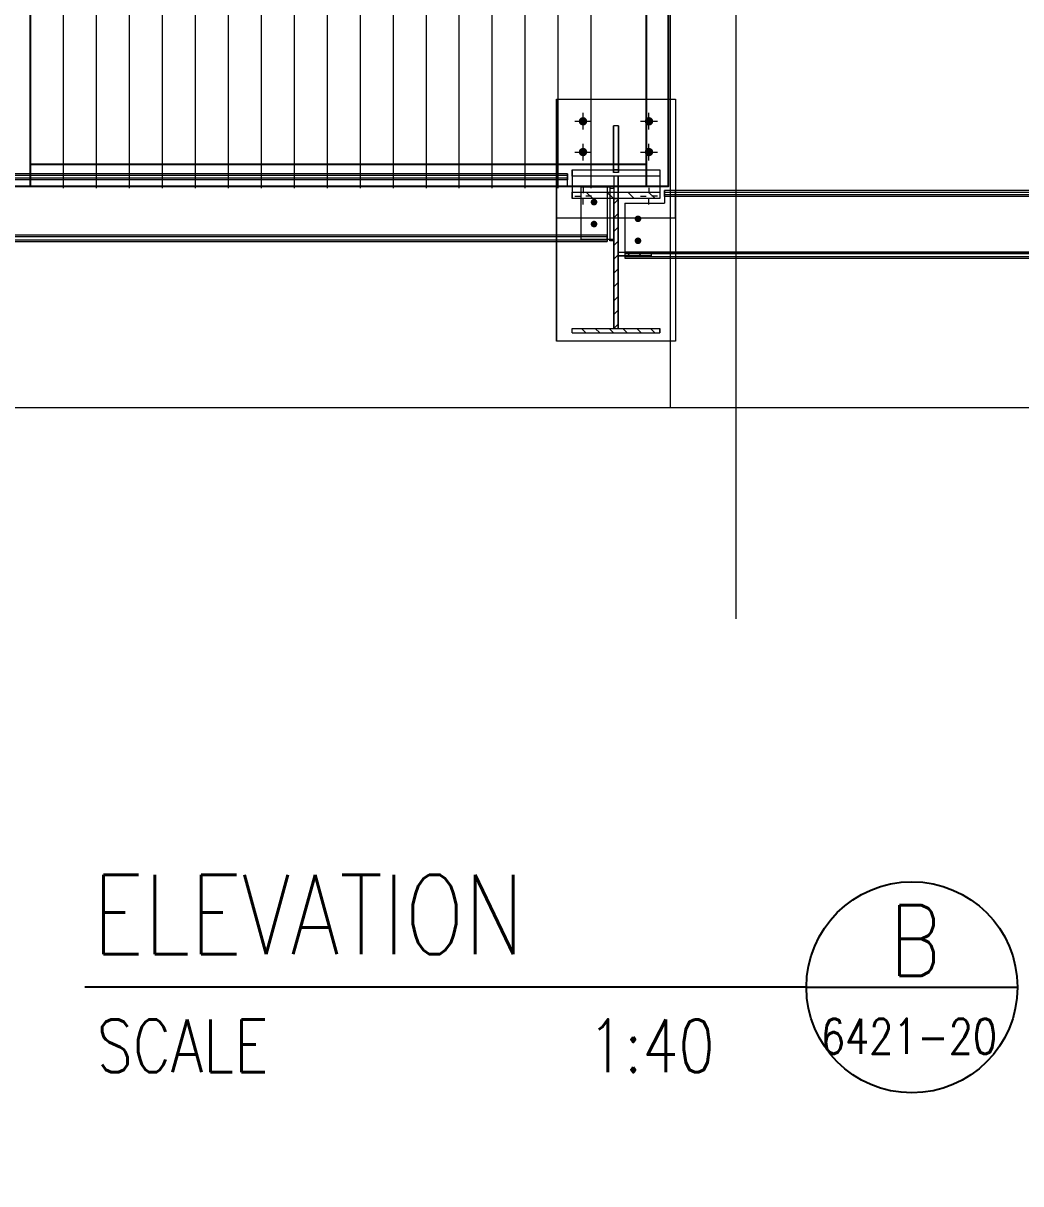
# Model space of a CAD drawing. Header units: millimetres. Extents: x 663313 to 1226001, y 1431724 to 1620898.
# Drawn here: x 663609.233 to 663611.501, y 1524718.337 to 1524720.974 of the extents above; entities that cross this region are included whole.
import ezdxf
from ezdxf.enums import TextEntityAlignment as Align

# ---------------------------------------------------------------- set-up
doc = ezdxf.new("R2010")
doc.units = ezdxf.units.MM
for name, pattern in [('Grid Line', [22.225, 12.7, -3.175, 3.175, -3.175]), ('XKITLINE00', [0]), ('XKITLINE02', [4, 2, -2])]:
    doc.linetypes.add(name, pattern=pattern)
doc.layers.add('000 - 0_HIDE_OBJ_FRAMING_DEF_SUB', color=1, linetype='Continuous', plot=False)
for name, color, linetype in [('000 - CONCRETE_EX_BUILDING_MAIN_COLOR_1', 1, 'Continuous'), ('DIM', 1, 'Continuous'), ('VPORT', 250, 'Continuous')]:
    doc.layers.add(name, color=color, linetype=linetype)
for name, color, linetype, lineweight in [('A-GENM', 29, 'Continuous', 9), ('Part', 2, 'Continuous', 0), ('S-GRID', 1, 'Continuous', 9)]:
    doc.layers.add(name, color=color, linetype=linetype, lineweight=lineweight)
doc.styles.add('RomanS', font='romans.shx', dxfattribs={"width": 0.8})

# ---------------------------------------------------------------- blocks, each defined once
blk = doc.blocks.new('cano')
at = {"layer": '000 - CONCRETE_EX_BUILDING_MAIN_COLOR_1'}
for points in [[(663610.4964, 1524720.7524), (663610.4966, 1524720.7534), (663610.4968, 1524720.7543), (663610.4971, 1524720.7551), (663610.4975, 1524720.756), (663610.498, 1524720.7568), (663610.4986, 1524720.7575), (663610.4992, 1524720.7582), (663610.4999, 1524720.7588), (663610.5006, 1524720.7594), (663610.5014, 1524720.7599), (663610.5023, 1524720.7603), (663610.5031, 1524720.7606), (663610.504, 1524720.7608), (663610.505, 1524720.761), (663610.5059, 1524720.761), (663610.5068, 1524720.761), (663610.5078, 1524720.7608), (663610.5087, 1524720.7606), (663610.5095, 1524720.7603), (663610.5104, 1524720.7599), (663610.5112, 1524720.7594), (663610.5119, 1524720.7588), (663610.5126, 1524720.7582), (663610.5132, 1524720.7575), (663610.5138, 1524720.7568), (663610.5143, 1524720.756), (663610.5147, 1524720.7551), (663610.515, 1524720.7543), (663610.5152, 1524720.7534), (663610.5154, 1524720.7524), (663610.5154, 1524720.7515), (663610.5154, 1524720.7506), (663610.5152, 1524720.7496), (663610.515, 1524720.7487), (663610.5147, 1524720.7479), (663610.5143, 1524720.747), (663610.5138, 1524720.7462), (663610.5132, 1524720.7455), (663610.5126, 1524720.7448), (663610.5119, 1524720.7442), (663610.5112, 1524720.7436), (663610.5104, 1524720.7431), (663610.5095, 1524720.7427), (663610.5087, 1524720.7424), (663610.5078, 1524720.7422), (663610.5068, 1524720.742), (663610.5059, 1524720.742), (663610.505, 1524720.742), (663610.504, 1524720.7422), (663610.5031, 1524720.7424), (663610.5023, 1524720.7427), (663610.5014, 1524720.7431), (663610.5006, 1524720.7436), (663610.4999, 1524720.7442), (663610.4992, 1524720.7448), (663610.4986, 1524720.7455), (663610.498, 1524720.7462), (663610.4975, 1524720.747), (663610.4971, 1524720.7479), (663610.4968, 1524720.7487), (663610.4966, 1524720.7496), (663610.4964, 1524720.7506), (663610.4964, 1524720.7515)], [(663610.6464, 1524720.7524), (663610.6466, 1524720.7534), (663610.6468, 1524720.7543), (663610.6471, 1524720.7551), (663610.6475, 1524720.756), (663610.648, 1524720.7568), (663610.6486, 1524720.7575), (663610.6492, 1524720.7582), (663610.6499, 1524720.7588), (663610.6506, 1524720.7594), (663610.6514, 1524720.7599), (663610.6523, 1524720.7603), (663610.6531, 1524720.7606), (663610.654, 1524720.7608), (663610.655, 1524720.761), (663610.6559, 1524720.761), (663610.6568, 1524720.761), (663610.6578, 1524720.7608), (663610.6587, 1524720.7606), (663610.6595, 1524720.7603), (663610.6604, 1524720.7599), (663610.6612, 1524720.7594), (663610.6619, 1524720.7588), (663610.6626, 1524720.7582), (663610.6632, 1524720.7575), (663610.6638, 1524720.7568), (663610.6643, 1524720.756), (663610.6647, 1524720.7551), (663610.665, 1524720.7543), (663610.6652, 1524720.7534), (663610.6654, 1524720.7524), (663610.6654, 1524720.7515), (663610.6654, 1524720.7506), (663610.6652, 1524720.7496), (663610.665, 1524720.7487), (663610.6647, 1524720.7479), (663610.6643, 1524720.747), (663610.6638, 1524720.7462), (663610.6632, 1524720.7455), (663610.6626, 1524720.7448), (663610.6619, 1524720.7442), (663610.6612, 1524720.7436), (663610.6604, 1524720.7431), (663610.6595, 1524720.7427), (663610.6587, 1524720.7424), (663610.6578, 1524720.7422), (663610.6568, 1524720.742), (663610.6559, 1524720.742), (663610.655, 1524720.742), (663610.654, 1524720.7422), (663610.6531, 1524720.7424), (663610.6523, 1524720.7427), (663610.6514, 1524720.7431), (663610.6506, 1524720.7436), (663610.6499, 1524720.7442), (663610.6492, 1524720.7448), (663610.6486, 1524720.7455), (663610.648, 1524720.7462), (663610.6475, 1524720.747), (663610.6471, 1524720.7479), (663610.6468, 1524720.7487), (663610.6466, 1524720.7496), (663610.6464, 1524720.7506), (663610.6464, 1524720.7515)], [(663610.4964, 1524720.6824), (663610.4966, 1524720.6834), (663610.4968, 1524720.6843), (663610.4971, 1524720.6851), (663610.4975, 1524720.686), (663610.498, 1524720.6868), (663610.4986, 1524720.6875), (663610.4992, 1524720.6882), (663610.4999, 1524720.6888), (663610.5006, 1524720.6894), (663610.5014, 1524720.6899), (663610.5023, 1524720.6903), (663610.5031, 1524720.6906), (663610.504, 1524720.6908), (663610.505, 1524720.691), (663610.5059, 1524720.691), (663610.5068, 1524720.691), (663610.5078, 1524720.6908), (663610.5087, 1524720.6906), (663610.5095, 1524720.6903), (663610.5104, 1524720.6899), (663610.5112, 1524720.6894), (663610.5119, 1524720.6888), (663610.5126, 1524720.6882), (663610.5132, 1524720.6875), (663610.5138, 1524720.6868), (663610.5143, 1524720.686), (663610.5147, 1524720.6851), (663610.515, 1524720.6843), (663610.5152, 1524720.6834), (663610.5154, 1524720.6824), (663610.5154, 1524720.6815), (663610.5154, 1524720.6806), (663610.5152, 1524720.6796), (663610.515, 1524720.6787), (663610.5147, 1524720.6779), (663610.5143, 1524720.677), (663610.5138, 1524720.6762), (663610.5132, 1524720.6755), (663610.5126, 1524720.6748), (663610.5119, 1524720.6742), (663610.5112, 1524720.6736), (663610.5104, 1524720.6731), (663610.5095, 1524720.6727), (663610.5087, 1524720.6724), (663610.5078, 1524720.6722), (663610.5068, 1524720.672), (663610.5059, 1524720.672), (663610.505, 1524720.672), (663610.504, 1524720.6722), (663610.5031, 1524720.6724), (663610.5023, 1524720.6727), (663610.5014, 1524720.6731), (663610.5006, 1524720.6736), (663610.4999, 1524720.6742), (663610.4992, 1524720.6748), (663610.4986, 1524720.6755), (663610.498, 1524720.6762), (663610.4975, 1524720.677), (663610.4971, 1524720.6779), (663610.4968, 1524720.6787), (663610.4966, 1524720.6796), (663610.4964, 1524720.6806), (663610.4964, 1524720.6815)], [(663610.6464, 1524720.6824), (663610.6466, 1524720.6834), (663610.6468, 1524720.6843), (663610.6471, 1524720.6851), (663610.6475, 1524720.686), (663610.648, 1524720.6868), (663610.6486, 1524720.6875), (663610.6492, 1524720.6882), (663610.6499, 1524720.6888), (663610.6506, 1524720.6894), (663610.6514, 1524720.6899), (663610.6523, 1524720.6903), (663610.6531, 1524720.6906), (663610.654, 1524720.6908), (663610.655, 1524720.691), (663610.6559, 1524720.691), (663610.6568, 1524720.691), (663610.6578, 1524720.6908), (663610.6587, 1524720.6906), (663610.6595, 1524720.6903), (663610.6604, 1524720.6899), (663610.6612, 1524720.6894), (663610.6619, 1524720.6888), (663610.6626, 1524720.6882), (663610.6632, 1524720.6875), (663610.6638, 1524720.6868), (663610.6643, 1524720.686), (663610.6647, 1524720.6851), (663610.665, 1524720.6843), (663610.6652, 1524720.6834), (663610.6654, 1524720.6824), (663610.6654, 1524720.6815), (663610.6654, 1524720.6806), (663610.6652, 1524720.6796), (663610.665, 1524720.6787), (663610.6647, 1524720.6779), (663610.6643, 1524720.677), (663610.6638, 1524720.6762), (663610.6632, 1524720.6755), (663610.6626, 1524720.6748), (663610.6619, 1524720.6742), (663610.6612, 1524720.6736), (663610.6604, 1524720.6731), (663610.6595, 1524720.6727), (663610.6587, 1524720.6724), (663610.6578, 1524720.6722), (663610.6568, 1524720.672), (663610.6559, 1524720.672), (663610.655, 1524720.672), (663610.654, 1524720.6722), (663610.6531, 1524720.6724), (663610.6523, 1524720.6727), (663610.6514, 1524720.6731), (663610.6506, 1524720.6736), (663610.6499, 1524720.6742), (663610.6492, 1524720.6748), (663610.6486, 1524720.6755), (663610.648, 1524720.6762), (663610.6475, 1524720.677), (663610.6471, 1524720.6779), (663610.6468, 1524720.6787), (663610.6466, 1524720.6796), (663610.6464, 1524720.6806), (663610.6464, 1524720.6815)], [(663610.5316, 1524720.5752), (663610.5324, 1524720.5751), (663610.5331, 1524720.5749), (663610.5338, 1524720.5747), (663610.5344, 1524720.5744), (663610.5351, 1524720.574), (663610.5357, 1524720.5736), (663610.5362, 1524720.5731), (663610.5367, 1524720.5725), (663610.5371, 1524720.5719), (663610.5375, 1524720.5713), (663610.5378, 1524720.5706), (663610.5381, 1524720.5699), (663610.5383, 1524720.5692), (663610.5384, 1524720.5685), (663610.5384, 1524720.5678), (663610.5384, 1524720.567), (663610.5383, 1524720.5663), (663610.5381, 1524720.5656), (663610.5378, 1524720.5649), (663610.5375, 1524720.5642), (663610.5371, 1524720.5636), (663610.5367, 1524720.563), (663610.5362, 1524720.5625), (663610.5357, 1524720.562), (663610.5351, 1524720.5615), (663610.5344, 1524720.5612), (663610.5338, 1524720.5608), (663610.5331, 1524720.5606), (663610.5324, 1524720.5604), (663610.5316, 1524720.5603), (663610.5309, 1524720.5603), (663610.5302, 1524720.5603), (663610.5294, 1524720.5604), (663610.5287, 1524720.5606), (663610.528, 1524720.5608), (663610.5274, 1524720.5612), (663610.5267, 1524720.5615), (663610.5261, 1524720.562), (663610.5256, 1524720.5625), (663610.5251, 1524720.563), (663610.5247, 1524720.5636), (663610.5243, 1524720.5642), (663610.524, 1524720.5649), (663610.5237, 1524720.5656), (663610.5235, 1524720.5663), (663610.5234, 1524720.567), (663610.5234, 1524720.5678), (663610.5234, 1524720.5685), (663610.5235, 1524720.5692), (663610.5237, 1524720.5699), (663610.524, 1524720.5706), (663610.5243, 1524720.5713), (663610.5247, 1524720.5719), (663610.5251, 1524720.5725), (663610.5256, 1524720.5731), (663610.5261, 1524720.5736), (663610.5267, 1524720.574), (663610.5274, 1524720.5744), (663610.528, 1524720.5747), (663610.5287, 1524720.5749), (663610.5294, 1524720.5751), (663610.5302, 1524720.5752), (663610.5309, 1524720.5753)], [(663610.6316, 1524720.5373), (663610.6324, 1524720.5372), (663610.6331, 1524720.537), (663610.6338, 1524720.5367), (663610.6344, 1524720.5364), (663610.6351, 1524720.536), (663610.6357, 1524720.5356), (663610.6362, 1524720.5351), (663610.6367, 1524720.5346), (663610.6371, 1524720.534), (663610.6375, 1524720.5334), (663610.6378, 1524720.5327), (663610.6381, 1524720.532), (663610.6383, 1524720.5313), (663610.6384, 1524720.5306), (663610.6384, 1524720.5298), (663610.6384, 1524720.5291), (663610.6383, 1524720.5284), (663610.6381, 1524720.5276), (663610.6378, 1524720.527), (663610.6375, 1524720.5263), (663610.6371, 1524720.5257), (663610.6367, 1524720.5251), (663610.6362, 1524720.5245), (663610.6357, 1524720.524), (663610.6351, 1524720.5236), (663610.6344, 1524720.5232), (663610.6338, 1524720.5229), (663610.6331, 1524720.5227), (663610.6324, 1524720.5225), (663610.6316, 1524720.5224), (663610.6309, 1524720.5223), (663610.6302, 1524720.5224), (663610.6294, 1524720.5225), (663610.6287, 1524720.5227), (663610.628, 1524720.5229), (663610.6274, 1524720.5232), (663610.6267, 1524720.5236), (663610.6261, 1524720.524), (663610.6256, 1524720.5245), (663610.6251, 1524720.5251), (663610.6247, 1524720.5257), (663610.6243, 1524720.5263), (663610.624, 1524720.527), (663610.6237, 1524720.5276), (663610.6235, 1524720.5284), (663610.6234, 1524720.5291), (663610.6234, 1524720.5298), (663610.6234, 1524720.5306), (663610.6235, 1524720.5313), (663610.6237, 1524720.532), (663610.624, 1524720.5327), (663610.6243, 1524720.5334), (663610.6247, 1524720.534), (663610.6251, 1524720.5346), (663610.6256, 1524720.5351), (663610.6261, 1524720.5356), (663610.6267, 1524720.536), (663610.6274, 1524720.5364), (663610.628, 1524720.5367), (663610.6287, 1524720.537), (663610.6294, 1524720.5372), (663610.6302, 1524720.5373), (663610.6309, 1524720.5373)], [(663610.5316, 1524720.5253), (663610.5324, 1524720.5252), (663610.5331, 1524720.525), (663610.5338, 1524720.5247), (663610.5344, 1524720.5244), (663610.5351, 1524720.5241), (663610.5357, 1524720.5236), (663610.5362, 1524720.5231), (663610.5367, 1524720.5226), (663610.5371, 1524720.522), (663610.5375, 1524720.5214), (663610.5378, 1524720.5207), (663610.5381, 1524720.52), (663610.5383, 1524720.5193), (663610.5384, 1524720.5186), (663610.5384, 1524720.5178), (663610.5384, 1524720.5171), (663610.5383, 1524720.5164), (663610.5381, 1524720.5157), (663610.5378, 1524720.515), (663610.5375, 1524720.5143), (663610.5371, 1524720.5137), (663610.5367, 1524720.5131), (663610.5362, 1524720.5125), (663610.5357, 1524720.512), (663610.5351, 1524720.5116), (663610.5344, 1524720.5112), (663610.5338, 1524720.5109), (663610.5331, 1524720.5107), (663610.5324, 1524720.5105), (663610.5316, 1524720.5104), (663610.5309, 1524720.5103), (663610.5302, 1524720.5104), (663610.5294, 1524720.5105), (663610.5287, 1524720.5107), (663610.528, 1524720.5109), (663610.5274, 1524720.5112), (663610.5267, 1524720.5116), (663610.5261, 1524720.512), (663610.5256, 1524720.5125), (663610.5251, 1524720.5131), (663610.5247, 1524720.5137), (663610.5243, 1524720.5143), (663610.524, 1524720.515), (663610.5237, 1524720.5157), (663610.5235, 1524720.5164), (663610.5234, 1524720.5171), (663610.5234, 1524720.5178), (663610.5234, 1524720.5186), (663610.5235, 1524720.5193), (663610.5237, 1524720.52), (663610.524, 1524720.5207), (663610.5243, 1524720.5214), (663610.5247, 1524720.522), (663610.5251, 1524720.5226), (663610.5256, 1524720.5231), (663610.5261, 1524720.5236), (663610.5267, 1524720.5241), (663610.5274, 1524720.5244), (663610.528, 1524720.5247), (663610.5287, 1524720.525), (663610.5294, 1524720.5252), (663610.5302, 1524720.5253), (663610.5309, 1524720.5253)], [(663610.6316, 1524720.4873), (663610.6324, 1524720.4872), (663610.6331, 1524720.4871), (663610.6338, 1524720.4868), (663610.6344, 1524720.4865), (663610.6351, 1524720.4861), (663610.6357, 1524720.4857), (663610.6362, 1524720.4852), (663610.6367, 1524720.4846), (663610.6371, 1524720.4841), (663610.6375, 1524720.4834), (663610.6378, 1524720.4828), (663610.6381, 1524720.4821), (663610.6383, 1524720.4814), (663610.6384, 1524720.4806), (663610.6384, 1524720.4799), (663610.6384, 1524720.4792), (663610.6383, 1524720.4784), (663610.6381, 1524720.4777), (663610.6378, 1524720.477), (663610.6375, 1524720.4764), (663610.6371, 1524720.4757), (663610.6367, 1524720.4751), (663610.6362, 1524720.4746), (663610.6357, 1524720.4741), (663610.6351, 1524720.4737), (663610.6344, 1524720.4733), (663610.6338, 1524720.473), (663610.6331, 1524720.4727), (663610.6324, 1524720.4725), (663610.6316, 1524720.4724), (663610.6309, 1524720.4724), (663610.6302, 1524720.4724), (663610.6294, 1524720.4725), (663610.6287, 1524720.4727), (663610.628, 1524720.473), (663610.6274, 1524720.4733), (663610.6267, 1524720.4737), (663610.6261, 1524720.4741), (663610.6256, 1524720.4746), (663610.6251, 1524720.4751), (663610.6247, 1524720.4757), (663610.6243, 1524720.4764), (663610.624, 1524720.477), (663610.6237, 1524720.4777), (663610.6235, 1524720.4784), (663610.6234, 1524720.4792), (663610.6234, 1524720.4799), (663610.6234, 1524720.4806), (663610.6235, 1524720.4814), (663610.6237, 1524720.4821), (663610.624, 1524720.4828), (663610.6243, 1524720.4834), (663610.6247, 1524720.4841), (663610.6251, 1524720.4846), (663610.6256, 1524720.4852), (663610.6261, 1524720.4857), (663610.6267, 1524720.4861), (663610.6274, 1524720.4865), (663610.628, 1524720.4868), (663610.6287, 1524720.4871), (663610.6294, 1524720.4872), (663610.6302, 1524720.4873), (663610.6309, 1524720.4874)]]:
    blk.add_hatch(color=256, dxfattribs=at).paths.add_polyline_path(points, flags=17)
at = {"layer": '000 - CONCRETE_EX_BUILDING_MAIN_COLOR_1', "linetype": 'XKITLINE00', "lineweight": 0}
for p, q in [((663610.4459, 1524720.8015), (663610.4459, 1524720.8015)), ((663610.4459, 1524720.8015), (663610.7159, 1524720.8015)), ((663610.4459, 1524720.8015), (663610.4459, 1524720.6321)), ((663610.7159, 1524720.8015), (663610.7159, 1524720.5941)), ((663610.5059, 1524720.7325), (663610.5059, 1524720.7705)), ((663610.6559, 1524720.7325), (663610.6559, 1524720.7705)), ((663610.4869, 1524720.7515), (663610.5249, 1524720.7515)), ((663610.5749, 1524720.6351), (663610.5749, 1524720.7415)), ((663610.5869, 1524720.7415), (663610.5749, 1524720.7415)), ((663610.5869, 1524720.7415), (663610.5869, 1524720.6351)), ((663610.5869, 1524720.7415), (663610.5869, 1524720.7415)), ((663610.6369, 1524720.7515), (663610.6749, 1524720.7515)), ((663610.5059, 1524720.6625), (663610.5059, 1524720.7005)), ((663610.6559, 1524720.6625), (663610.6559, 1524720.7005)), ((663610.4869, 1524720.6815), (663610.5249, 1524720.6815)), ((663610.6369, 1524720.6815), (663610.6749, 1524720.6815)), ((663610.4809, 1524720.6415), (663610.5749, 1524720.6415)), ((663610.4809, 1524720.6415), (663610.4809, 1524720.5906)), ((663610.5869, 1524720.6351), (663610.5749, 1524720.6351)), ((663610.5869, 1524720.6415), (663610.6809, 1524720.6415)), ((663610.6809, 1524720.6415), (663610.6809, 1524720.5906)), ((663610.4709, 1524720.6321), (663609.1909, 1524720.6321)), ((663610.4709, 1524720.6282), (663609.1909, 1524720.6282)), ((663610.4709, 1524720.6282), (663610.4709, 1524720.6321)), ((663610.4709, 1524720.6032), (663610.4709, 1524720.6282)), ((663610.4709, 1524720.6035), (663610.4809, 1524720.6035)), ((663610.4709, 1524720.6032), (663610.4809, 1524720.6032)), ((663610.4809, 1524720.5756), (663610.4809, 1524720.5906)), ((663610.4809, 1524720.5906), (663610.6809, 1524720.5906)), ((663610.4869, 1524720.5815), (663610.4996, 1524720.5815)), ((663610.5059, 1524720.6005), (663610.5059, 1524720.5878)), ((663610.5249, 1524720.5815), (663610.5122, 1524720.5815)), ((663610.5281, 1524720.5756), (663610.5131, 1524720.5906)), ((663610.5753, 1524720.5756), (663610.5603, 1524720.5906)), ((663610.6225, 1524720.5756), (663610.6075, 1524720.5906)), ((663610.6369, 1524720.5815), (663610.6496, 1524720.5815)), ((663610.6697, 1524720.5756), (663610.6547, 1524720.5906)), ((663610.6559, 1524720.6005), (663610.6559, 1524720.5878)), ((663610.6749, 1524720.5815), (663610.6622, 1524720.5815)), ((663610.6809, 1524720.5906), (663610.6809, 1524720.5756)), ((663611.9709, 1524720.5941), (663610.6909, 1524720.5941)), ((663610.6909, 1524720.5941), (663610.6909, 1524720.5906)), ((663610.6909, 1524720.5906), (663610.6909, 1524720.5656)), ((663610.6909, 1524720.5906), (663611.9709, 1524720.5906)), ((663610.6809, 1524720.5756), (663610.4809, 1524720.5756)), ((663610.5009, 1524720.5756), (663610.5009, 1524720.4829)), ((663610.5059, 1524720.5625), (663610.5059, 1524720.5752)), ((663610.5309, 1524720.5674), (663610.5309, 1524720.5698)), ((663610.5669, 1524720.5756), (663610.5669, 1524720.4794)), ((663610.5759, 1524720.2807), (663610.5759, 1524720.5756)), ((663610.5759, 1524720.5756), (663610.5859, 1524720.5756)), ((663610.5759, 1524720.5636), (663610.5859, 1524720.5736)), ((663610.5859, 1524720.5756), (663610.5859, 1524720.2807)), ((663610.6009, 1524720.5656), (663610.6009, 1524720.4537)), ((663610.6009, 1524720.5656), (663610.6909, 1524720.5656)), ((663610.6009, 1524720.5656), (663610.6909, 1524720.5656)), ((663610.6559, 1524720.5625), (663610.6559, 1524720.5752)), ((663610.5759, 1524720.5321), (663610.5859, 1524720.5421)), ((663610.6309, 1524720.5294), (663610.6309, 1524720.5319)), ((663610.5309, 1524720.5174), (663610.5309, 1524720.5199)), ((663610.5759, 1524720.5007), (663610.5859, 1524720.5107)), ((663609.1009, 1524720.4784), (663610.5609, 1524720.4784)), ((663610.4459, 1524720.4784), (663610.4459, 1524720.2515)), ((663610.5669, 1524720.4829), (663610.5009, 1524720.4829)), ((663610.5609, 1524720.4829), (663610.5609, 1524720.4784)), ((663610.5759, 1524720.4794), (663610.5669, 1524720.4794)), ((663610.5759, 1524720.4693), (663610.5859, 1524720.4793)), ((663610.6309, 1524720.4795), (663610.6309, 1524720.482)), ((663610.5859, 1524720.4454), (663610.5859, 1524720.4538)), ((663610.5859, 1524720.4538), (663610.6609, 1524720.4538)), ((663612.0609, 1524720.4539), (663610.6009, 1524720.4537)), ((663610.6122, 1524720.4454), (663610.6039, 1524720.4538)), ((663610.6385, 1524720.4454), (663610.6302, 1524720.4538)), ((663610.6609, 1524720.4494), (663610.6565, 1524720.4538)), ((663610.6609, 1524720.4538), (663610.6609, 1524720.4454)), ((663610.5759, 1524720.4378), (663610.5859, 1524720.4478)), ((663610.6609, 1524720.4454), (663610.5859, 1524720.4454)), ((663610.6009, 1524720.4454), (663610.6009, 1524720.4404)), ((663610.6009, 1524720.4404), (663612.0609, 1524720.4404)), ((663610.7159, 1524720.4404), (663610.7159, 1524720.2515)), ((663610.5759, 1524720.4064), (663610.5859, 1524720.4164)), ((663610.5759, 1524720.375), (663610.5859, 1524720.385)), ((663610.5759, 1524720.3435), (663610.5859, 1524720.3535)), ((663610.5759, 1524720.3121), (663610.5859, 1524720.3221)), ((663610.4809, 1524720.2707), (663610.4809, 1524720.2807)), ((663610.4809, 1524720.2807), (663610.4809, 1524720.2807)), ((663610.4809, 1524720.2807), (663610.6809, 1524720.2807)), ((663610.4809, 1524720.2707), (663610.4809, 1524720.2707)), ((663610.4809, 1524720.2707), (663610.6809, 1524720.2707)), ((663610.5123, 1524720.2707), (663610.5023, 1524720.2807)), ((663610.5438, 1524720.2707), (663610.5338, 1524720.2807)), ((663610.5752, 1524720.2707), (663610.5652, 1524720.2807)), ((663610.5759, 1524720.2807), (663610.5859, 1524720.2907)), ((663610.5759, 1524720.2807), (663610.5859, 1524720.2807)), ((663610.5859, 1524720.2807), (663610.5859, 1524720.2807)), ((663610.6066, 1524720.2707), (663610.5966, 1524720.2807)), ((663610.6381, 1524720.2707), (663610.6281, 1524720.2807)), ((663610.6695, 1524720.2707), (663610.6595, 1524720.2807)), ((663610.6809, 1524720.2807), (663610.6809, 1524720.2807)), ((663610.6809, 1524720.2807), (663610.6809, 1524720.2707)), ((663610.6809, 1524720.2707), (663610.6809, 1524720.2707)), ((663610.4459, 1524720.2515), (663610.4459, 1524720.2515)), ((663610.7159, 1524720.2515), (663610.4459, 1524720.2515)), ((663610.7159, 1524720.2515), (663610.7159, 1524720.2515))]:
    blk.add_line(p, q, dxfattribs=at)
at = {"layer": '000 - CONCRETE_EX_BUILDING_MAIN_COLOR_1', "linetype": 'XKITLINE02', "lineweight": 0}
for p, q in [((663610.4459, 1524720.2515), (663610.4459, 1524720.8015)), ((663610.4459, 1524720.8015), (663610.7159, 1524720.8015)), ((663610.4459, 1524720.5315), (663610.4459, 1524720.8015)), ((663610.4459, 1524720.5315), (663610.4459, 1524720.8015)), ((663610.7159, 1524720.8015), (663610.7159, 1524720.2515)), ((663610.7159, 1524720.8015), (663610.7159, 1524720.5315)), ((663610.5749, 1524720.7415), (663610.5749, 1524720.7415)), ((663610.5749, 1524720.7415), (663610.5749, 1524720.6415)), ((663610.5869, 1524720.6415), (663610.5869, 1524720.7415)), ((663610.4809, 1524720.6265), (663610.4809, 1524720.6415)), ((663610.5869, 1524720.6415), (663610.5749, 1524720.6415)), ((663610.5749, 1524720.6415), (663610.5749, 1524720.6351)), ((663610.5749, 1524720.6415), (663610.5869, 1524720.6415)), ((663610.5869, 1524720.6351), (663610.5869, 1524720.6415)), ((663610.6809, 1524720.6415), (663610.6809, 1524720.6265)), ((663610.4709, 1524720.6221), (663609.1909, 1524720.6221)), ((663610.4709, 1524720.6185), (663609.1909, 1524720.6185)), ((663610.4459, 1524720.6321), (663610.4459, 1524720.4784)), ((663610.4709, 1524720.6321), (663610.4709, 1524720.6221)), ((663610.4709, 1524720.6221), (663610.4709, 1524720.6185)), ((663610.4809, 1524720.6265), (663610.4809, 1524720.5756)), ((663610.6809, 1524720.6265), (663610.4809, 1524720.6265)), ((663610.5759, 1524720.6265), (663610.5759, 1524720.2807)), ((663610.5859, 1524720.6265), (663610.5759, 1524720.6265)), ((663610.5759, 1524720.6265), (663610.5759, 1524720.5756)), ((663610.5859, 1524720.2807), (663610.5859, 1524720.6265)), ((663610.5859, 1524720.6265), (663610.5859, 1524720.5756)), ((663610.6809, 1524720.6265), (663610.6809, 1524720.5756)), ((663610.4809, 1524720.6035), (663610.5609, 1524720.6035)), ((663610.4809, 1524720.6032), (663610.5609, 1524720.6032)), ((663610.5759, 1524720.6032), (663610.5009, 1524720.6032)), ((663610.5009, 1524720.6032), (663610.5009, 1524720.6027)), ((663610.5009, 1524720.6032), (663610.5009, 1524720.5756)), ((663610.5009, 1524720.6027), (663610.5669, 1524720.6027)), ((663610.5609, 1524720.6035), (663610.5609, 1524720.4829)), ((663610.5669, 1524720.6027), (663610.5669, 1524720.5993)), ((663610.5669, 1524720.6027), (663610.5669, 1524720.4829)), ((663610.5669, 1524720.5993), (663610.5759, 1524720.5993)), ((663610.5669, 1524720.5993), (663610.5669, 1524720.5756)), ((663610.5759, 1524720.5993), (663610.5759, 1524720.6032)), ((663610.5759, 1524720.6032), (663610.5759, 1524720.4833)), ((663610.5759, 1524720.5993), (663610.5759, 1524720.4794)), ((663610.6909, 1524720.5842), (663610.6909, 1524720.5941)), ((663610.6909, 1524720.5806), (663610.6909, 1524720.5842)), ((663611.9709, 1524720.5842), (663610.6909, 1524720.5842)), ((663610.7159, 1524720.5941), (663610.7159, 1524720.4404)), ((663610.7159, 1524720.5315), (663610.7159, 1524720.5941)), ((663611.9709, 1524720.5806), (663610.6909, 1524720.5806)), ((663610.7159, 1524720.5315), (663610.4459, 1524720.5315)), ((663610.5609, 1524720.4923), (663609.1009, 1524720.4923)), ((663610.5609, 1524720.4887), (663609.1009, 1524720.4887)), ((663609.1009, 1524720.4823), (663610.5609, 1524720.4823)), ((663610.5009, 1524720.4833), (663610.5759, 1524720.4833)), ((663610.5609, 1524720.4823), (663610.5609, 1524720.4923)), ((663610.5609, 1524720.4923), (663610.5609, 1524720.4887)), ((663610.5609, 1524720.4823), (663610.5609, 1524720.4784)), ((663610.5669, 1524720.4794), (663610.5669, 1524720.4829)), ((663610.5759, 1524720.4794), (663610.5759, 1524720.4833)), ((663610.6009, 1524720.4543), (663610.6009, 1524720.4508)), ((663610.6009, 1524720.4543), (663612.0609, 1524720.4543)), ((663610.6009, 1524720.4537), (663610.6009, 1524720.4444)), ((663610.6009, 1524720.4537), (663610.6009, 1524720.4454)), ((663610.6009, 1524720.4508), (663612.0609, 1524720.4508)), ((663610.5859, 1524720.4454), (663610.6609, 1524720.4454)), ((663610.6009, 1524720.4444), (663610.6009, 1524720.4404)), ((663610.6009, 1524720.4444), (663612.0609, 1524720.4444)), ((663610.6609, 1524720.4454), (663610.6609, 1524720.4454)), ((663610.4809, 1524720.2707), (663610.4809, 1524720.2807)), ((663610.4809, 1524720.2707), (663610.4809, 1524720.2707)), ((663610.6809, 1524720.2707), (663610.6809, 1524720.2807))]:
    blk.add_line(p, q, dxfattribs=at)
blk = doc.blocks.new('GM_Louver Grill Vertical Z1 - Z Profile-V42-ENT 4 ELE-1 sheet')
at = {"layer": 'A-GENM'}
blk.add_line((1800304.2, 105898.4), (1800304.2, 110050), dxfattribs=at)
blk = doc.blocks.new('2')
at = {"color": 1}
for p, q in [((1803529.2, 105902.3), (1803529.2, 110050)), ((1804929.2, 110000), (1804929.2, 105902.3)), ((1804929.2, 105952.3), (1803529.2, 105952.3))]:
    blk.add_line(p, q, dxfattribs=at)
blk.add_lwpolyline([(1803479.2, 110050), (1804979.2, 110050), (1804979.2, 105902.3), (1803479.2, 105902.3)], close=True, dxfattribs=at)
at = {"layer": 'A-GENM'}
for p in [(3300, 0), (3375, 0), (3450, 0), (3525, 0), (3600, 0), (3675, 0), (3750, 0), (3825, 0), (3900, 0), (3975, 0), (4050, 0), (4125, 0), (4200, 0), (4275, 0), (4350, 0), (4425, 0), (4500, 0)]:
    blk.add_blockref('GM_Louver Grill Vertical Z1 - Z Profile-V42-ENT 4 ELE-1 sheet', p, dxfattribs=at)
blk = doc.blocks.new('123')
at = {"layer": '000 - 0_HIDE_OBJ_FRAMING_DEF_SUB'}
for q in [(-724.5, 0), (882, 0)]:
    blk.add_line((518.4, 0), q, dxfattribs=at)
blk.add_circle((700.2, 0), 181.8, dxfattribs=at)
at = {"layer": '000 - 0_HIDE_OBJ_FRAMING_DEF_SUB', "color": 5, "style": 'RomanS', "width": 0.8}
blk.add_attdef('DETAIL', text='', height=136.4, dxfattribs=at).set_placement((-711.5, 125.5), align=Align.MIDDLE_LEFT)
blk.add_attdef('TEXT', text='', height=121.2, dxfattribs=at).set_placement((706.1, 80.6), align=Align.MIDDLE_CENTER)
at = {"layer": '000 - 0_HIDE_OBJ_FRAMING_DEF_SUB', "color": 3, "style": 'RomanS', "width": 0.8}
for tag, p in [('SCALE', (-704.4, -100.8)), ('1:10', (142.2, -100.8))]:
    blk.add_attdef(tag, text='', height=90.9, dxfattribs=at).set_placement(p, align=Align.MIDDLE_LEFT)
for p in [(695.1, -84.5), (695.1, -197.4)]:
    blk.add_attdef('TEXT', text='', height=60.6, dxfattribs=at).set_placement(p, align=Align.MIDDLE_CENTER)

msp = doc.modelspace()

# ---------------------------------------------------------------- hatches: boundary and pattern name
at = {"layer": 'VPORT'}
h = msp.add_hatch(dxfattribs=at)
h.set_pattern_fill('ANGLE', color=6)
h.set_pattern_definition([(235.288, (663627.358, 1524790.5456), (5.74185, -3.9776), [5.08, -1.905]), (325.288, (663627.358, 1524790.5456), (3.9776, 5.74185), [5.08, -1.905])])
h.paths.add_polyline_path([(663617.8537, 1524792.0691), (663619.0867, 1524791.215), (663617.3783, 1524788.7489), (663616.1453, 1524789.603)])
edge = h.paths.add_edge_path(flags=16)
edge.add_line((663617.5126, 1524790.4806), (663617.7194, 1524790.3374))
edge = h.paths.add_edge_path(flags=16)
edge.add_line((663617.5444, 1524790.3056), (663617.6876, 1524790.5124))
h.paths.add_polyline_path([(663612.4437, 1524784.2591), (663613.6767, 1524783.405), (663611.9683, 1524780.9389), (663610.7353, 1524781.793)])
edge = h.paths.add_edge_path(flags=16)
edge.add_line((663612.1026, 1524782.6706), (663612.3094, 1524782.5274))
edge = h.paths.add_edge_path(flags=16)
edge.add_line((663612.1344, 1524782.4956), (663612.2776, 1524782.7024))
h.paths.add_polyline_path([(663604.7567, 1524773.1621), (663605.9897, 1524772.308), (663604.2813, 1524769.8419), (663603.0483, 1524770.696)])
edge = h.paths.add_edge_path(flags=16)
edge.add_line((663604.4156, 1524771.5736), (663604.6224, 1524771.4304))
edge = h.paths.add_edge_path(flags=16)
edge.add_line((663604.4474, 1524771.3986), (663604.5906, 1524771.6054))
h.paths.add_polyline_path([(663599.8027, 1524766.0101), (663601.0357, 1524765.156), (663599.3273, 1524762.6899), (663598.0943, 1524763.544)])
edge = h.paths.add_edge_path(flags=16)
edge.add_line((663599.4616, 1524764.4216), (663599.6684, 1524764.2784))
edge = h.paths.add_edge_path(flags=16)
edge.add_line((663599.4934, 1524764.2466), (663599.6366, 1524764.4534))
h.paths.add_polyline_path([(663592.6837, 1524755.7351), (663593.9167, 1524754.881), (663592.2083, 1524752.4149), (663590.9753, 1524753.269)])
edge = h.paths.add_edge_path(flags=16)
edge.add_line((663592.3426, 1524754.1466), (663592.5494, 1524754.0034))
edge = h.paths.add_edge_path(flags=16)
edge.add_line((663592.3744, 1524753.9716), (663592.5176, 1524754.1784))
h.paths.add_polyline_path([(663585.2817, 1524745.0491), (663586.5147, 1524744.195), (663584.8063, 1524741.7289), (663583.5733, 1524742.583)])
edge = h.paths.add_edge_path(flags=16)
edge.add_line((663584.9406, 1524743.4606), (663585.1474, 1524743.3174))
edge = h.paths.add_edge_path(flags=16)
edge.add_line((663584.9724, 1524743.2856), (663585.1156, 1524743.4924))
h.paths.add_polyline_path([(663578.7897, 1524735.6781), (663580.0227, 1524734.824), (663578.3143, 1524732.3579), (663577.0813, 1524733.212)])
edge = h.paths.add_edge_path(flags=16)
edge.add_line((663578.4486, 1524734.0896), (663578.6554, 1524733.9464))
edge = h.paths.add_edge_path(flags=16)
edge.add_line((663578.4804, 1524733.9146), (663578.6236, 1524734.1214))
h.paths.add_polyline_path([(663572.2977, 1524726.3071), (663573.5307, 1524725.453), (663571.8223, 1524722.9869), (663570.5893, 1524723.841)])
edge = h.paths.add_edge_path(flags=16)
edge.add_line((663571.9566, 1524724.7186), (663572.1634, 1524724.5754))
edge = h.paths.add_edge_path(flags=16)
edge.add_line((663571.9884, 1524724.5436), (663572.1316, 1524724.7504))
h.paths.add_polyline_path([(663565.8057, 1524716.9351), (663567.0387, 1524716.081), (663565.3303, 1524713.6149), (663564.0973, 1524714.469)])
edge = h.paths.add_edge_path(flags=16)
edge.add_line((663565.4646, 1524715.3466), (663565.6714, 1524715.2034))
edge = h.paths.add_edge_path(flags=16)
edge.add_line((663565.4964, 1524715.1716), (663565.6396, 1524715.3784))
h.paths.add_polyline_path([(663559.3147, 1524707.5641), (663560.5477, 1524706.71), (663558.8393, 1524704.2439), (663557.6063, 1524705.098)])
edge = h.paths.add_edge_path(flags=16)
edge.add_line((663558.9736, 1524705.9756), (663559.1804, 1524705.8324))
edge = h.paths.add_edge_path(flags=16)
edge.add_line((663559.0054, 1524705.8006), (663559.1486, 1524706.0074))
h.paths.add_polyline_path([(663552.8227, 1524698.1931), (663554.0557, 1524697.339), (663552.3473, 1524694.8729), (663551.1143, 1524695.727)])
edge = h.paths.add_edge_path(flags=16)
edge.add_line((663552.4816, 1524696.6046), (663552.6884, 1524696.4614))
edge = h.paths.add_edge_path(flags=16)
edge.add_line((663552.5134, 1524696.4296), (663552.6566, 1524696.6364))
h.paths.add_polyline_path([(663546.3307, 1524688.8221), (663547.5637, 1524687.968), (663545.8553, 1524685.5019), (663544.6223, 1524686.356)])
edge = h.paths.add_edge_path(flags=16)
edge.add_line((663545.9896, 1524687.2336), (663546.1964, 1524687.0904))
edge = h.paths.add_edge_path(flags=16)
edge.add_line((663546.0214, 1524687.0586), (663546.1646, 1524687.2654))
h.paths.add_polyline_path([(663539.8387, 1524679.4511), (663541.0717, 1524678.597), (663539.3633, 1524676.1309), (663538.1303, 1524676.985)])
edge = h.paths.add_edge_path(flags=16)
edge.add_line((663539.4976, 1524677.8626), (663539.7044, 1524677.7194))
edge = h.paths.add_edge_path(flags=16)
edge.add_line((663539.5294, 1524677.6876), (663539.6726, 1524677.8944))
h.paths.add_polyline_path([(663533.3477, 1524670.0801), (663534.5807, 1524669.226), (663532.8723, 1524666.7599), (663531.6393, 1524667.614)])
edge = h.paths.add_edge_path(flags=16)
edge.add_line((663533.0066, 1524668.4916), (663533.2134, 1524668.3484))
edge = h.paths.add_edge_path(flags=16)
edge.add_line((663533.0384, 1524668.3166), (663533.1816, 1524668.5234))
h.paths.add_polyline_path([(663526.8557, 1524660.7091), (663528.0887, 1524659.855), (663526.3803, 1524657.3889), (663525.1473, 1524658.243)])
edge = h.paths.add_edge_path(flags=16)
edge.add_line((663526.5146, 1524659.1206), (663526.7214, 1524658.9774))
edge = h.paths.add_edge_path(flags=16)
edge.add_line((663526.5464, 1524658.9456), (663526.6896, 1524659.1524))
h.paths.add_polyline_path([(663520.3637, 1524651.3381), (663521.5967, 1524650.484), (663519.8883, 1524648.0179), (663518.6553, 1524648.872)])
edge = h.paths.add_edge_path(flags=16)
edge.add_line((663520.0226, 1524649.7496), (663520.2294, 1524649.6064))
edge = h.paths.add_edge_path(flags=16)
edge.add_line((663520.0544, 1524649.5746), (663520.1976, 1524649.7814))
h.paths.add_polyline_path([(663513.8717, 1524641.9671), (663515.1047, 1524641.113), (663513.3963, 1524638.6469), (663512.1633, 1524639.501)])
edge = h.paths.add_edge_path(flags=16)
edge.add_line((663513.5306, 1524640.3786), (663513.7374, 1524640.2354))
edge = h.paths.add_edge_path(flags=16)
edge.add_line((663513.5624, 1524640.2036), (663513.7056, 1524640.4104))
h.paths.add_polyline_path([(663507.3807, 1524632.5961), (663508.6137, 1524631.742), (663506.9053, 1524629.2759), (663505.6723, 1524630.13)])
edge = h.paths.add_edge_path(flags=16)
edge.add_line((663507.0396, 1524631.0076), (663507.2464, 1524630.8644))
edge = h.paths.add_edge_path(flags=16)
edge.add_line((663507.0714, 1524630.8326), (663507.2146, 1524631.0394))
h.paths.add_polyline_path([(663500.8887, 1524623.2251), (663502.1217, 1524622.371), (663500.4133, 1524619.9049), (663499.1803, 1524620.759)])
edge = h.paths.add_edge_path(flags=16)
edge.add_line((663500.5476, 1524621.6366), (663500.7544, 1524621.4934))
edge = h.paths.add_edge_path(flags=16)
edge.add_line((663500.5794, 1524621.4616), (663500.7226, 1524621.6684))
h.paths.add_polyline_path([(663494.3967, 1524613.8531), (663495.6297, 1524612.999), (663493.9213, 1524610.5329), (663492.6883, 1524611.387)])
edge = h.paths.add_edge_path(flags=16)
edge.add_line((663494.0556, 1524612.2646), (663494.2624, 1524612.1214))
edge = h.paths.add_edge_path(flags=16)
edge.add_line((663494.0874, 1524612.0896), (663494.2306, 1524612.2964))
h.paths.add_polyline_path([(663487.2787, 1524603.5781), (663488.5117, 1524602.724), (663486.8033, 1524600.2579), (663485.5703, 1524601.112)])
edge = h.paths.add_edge_path(flags=16)
edge.add_line((663486.9376, 1524601.9896), (663487.1444, 1524601.8464))
edge = h.paths.add_edge_path(flags=16)
edge.add_line((663486.9694, 1524601.8146), (663487.1126, 1524602.0214))
h.paths.add_polyline_path([(663481.4137, 1524595.1111), (663482.6467, 1524594.257), (663480.9383, 1524591.7909), (663479.7053, 1524592.645)])
edge = h.paths.add_edge_path(flags=16)
edge.add_line((663481.0726, 1524593.5226), (663481.2794, 1524593.3794))
edge = h.paths.add_edge_path(flags=16)
edge.add_line((663481.1044, 1524593.3476), (663481.2476, 1524593.5544))

# ---------------------------------------------------------------- linework, layer by layer
at = {"layer": 'Part', "linetype": 'XKITLINE00', "lineweight": 0}
for points in [[(663610.7042, 1524721.0507), (663604.6592, 1524721.0507), (663604.6592, 1524720.1007), (663610.7042, 1524720.1007)], [(663616.2992, 1524721.0507), (663610.7042, 1524721.0507), (663610.7042, 1524720.1007), (663616.2992, 1524720.1007), (663616.2992, 1524721.0507)]]:
    msp.add_lwpolyline(points, dxfattribs=at)
at = {"layer": 'S-GRID', "color": 251, "linetype": 'Grid Line'}
msp.add_line((663610.8542, 1524719.6206), (663610.8542, 1524725.4817), dxfattribs=at)

# ---------------------------------------------------------------- block references
at = {"xscale": 0.001, "yscale": 0.001, "zscale": 0.001}
msp.add_blockref('2', (661805.7204, 1524614.7007), dxfattribs=at)
ref = msp.add_blockref('123', (663610.3296, 1524718.7832), dxfattribs=dict(xscale=0.00132, yscale=0.00132, zscale=0.00132))
ref.add_attrib('1:10', '1:40', dxfattribs={"layer": '000 - 0_HIDE_OBJ_FRAMING_DEF_SUB', "color": 3, "height": 0.12, "style": 'RomanS', "width": 0.8}).set_placement((663610.5173, 1524718.6502), align=Align.MIDDLE_LEFT)
ref.add_attrib('TEXT', 'B', dxfattribs={"layer": '000 - 0_HIDE_OBJ_FRAMING_DEF_SUB', "color": 5, "height": 0.16, "style": 'RomanS', "width": 0.8}).set_placement((663611.2616, 1524718.8896), align=Align.MIDDLE_CENTER)
ref.add_attrib('TEXT', '6421-20', dxfattribs={"layer": '000 - 0_HIDE_OBJ_FRAMING_DEF_SUB', "color": 3, "height": 0.08, "style": 'RomanS', "width": 0.8}).set_placement((663611.2472, 1524718.6717), align=Align.MIDDLE_CENTER)
ref.add_attrib('DETAIL', 'ELEVATION', dxfattribs={"layer": '000 - 0_HIDE_OBJ_FRAMING_DEF_SUB', "color": 5, "height": 0.18, "style": 'RomanS', "width": 0.8}).set_placement((663609.3904, 1524718.9488), align=Align.MIDDLE_LEFT)
ref.add_attrib('SCALE', 'SCALE', dxfattribs={"layer": '000 - 0_HIDE_OBJ_FRAMING_DEF_SUB', "color": 3, "height": 0.12, "style": 'RomanS', "width": 0.8}).set_placement((663609.3998, 1524718.6502), align=Align.MIDDLE_LEFT)
at = {"layer": 'DIM', "color": 1}
msp.add_blockref('cano', (0, 0), dxfattribs=at)

doc.saveas('drawing.dxf')
